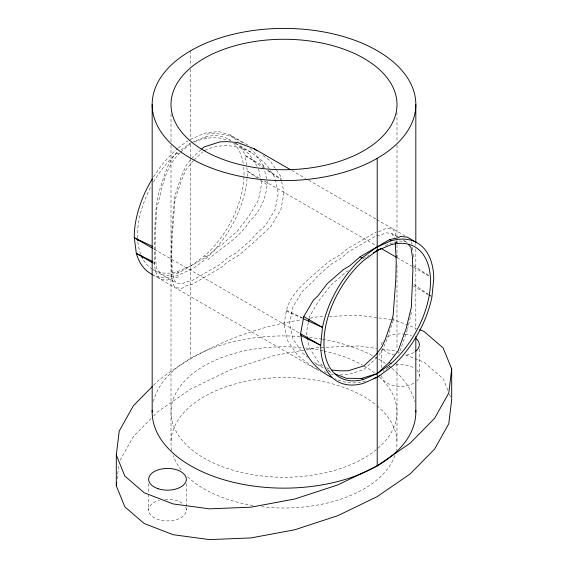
<?xml version="1.0" encoding="UTF-8"?>
<svg xmlns="http://www.w3.org/2000/svg" width="568" height="568" viewBox="0 0 568 568"><rect width="100%" height="100%" fill="white"/><g stroke="black" fill="none" stroke-linecap="round" stroke-linejoin="round"><path stroke-width="0.43" stroke-dasharray="2.84 2.13" d="M284 192.659L280.897 209.542L271.156 226.092L255.479 240.903L238.908 255.252L227.505 261.94L221.264 267.414L204.728 277.134L191.863 284.561L186.148 285.796L181.987 288.296L175.079 287.685C169.882 279.279 172.012 268.536 171.011 259.136L171.003 145.273M171.011 141.723L171.011 112.485M178.551 276.872L169.839 278.76L167.695 280.045L160.787 279.435C151.301 271.816 156.037 257.716 154.404 247.321C155.227 227.406 154.155 206.986 160.325 187.774C164.67 175.015 167.737 161.333 177.621 151.478M171.003 258.696C171.181 237.786 172.651 216.905 174.767 196.102L181.426 176.03L186.148 165.487L190.933 159.168M396.989 257.893L396.904 254.72M393.312 319.599L393.468 317.924M411.48 312.4L407.675 328.765M117.143 478.938L118.911 464.375M393.233 320.43L386.574 340.509L381.852 351.052L378.657 355.263M207.945 259.732C222.081 246.931 239.845 237.807 249.884 220.86C260.059 211.623 266.001 198.26 267.074 184.621L267.393 182.782L266.704 179.644M283.986 324.15L286.357 311.079C289.574 296.262 301.608 285.335 312.521 275.636L329.092 261.287L340.495 254.599L346.736 249.118L376.137 231.978M308.374 322.468L306.351 332.678L307.025 335.979M309.219 318.215L309.56 316.518L318.797 300.87L330.768 285.271L346.366 271.76L349.199 270.127M407.391 329.603L400.866 348.759L398.835 353.289M120.082 460.279L133.366 436.536L151.06 418.524M180.077 152.884L178.813 154.049C164.599 168.213 162.164 189.002 156.953 207.426L155.54 227.598L155.121 245.362L155.54 259.434L156.669 267.989L156.953 268.934L161.908 274.763L168.369 275.53L169.839 274.678L178.813 272.867L206.39 256.949L218.091 246.824L221.634 244.772L237.232 231.268L249.203 215.67L258.44 200.021L261.649 183.862L260.975 180.56M153.502 385.289L157.776 380.943C199.517 348.837 249.487 327.764 301.509 319.777M153.502 416.039L157.776 411.693L190.784 388.966L230.154 369.91L273.187 355.816L316.958 347.651L358.479 345.969L376.705 348.425M385.963 369.25L388.491 366.85M191.572 158.571L201.086 149.618M377.067 357.371L363.896 369.59L347.943 374.674L340.495 374.908M180.709 152.295L190.784 142.951L190.784 157.109M193.39 160.574L186.148 169.541L182.662 177.244L176.201 196.031L174.859 201.335L172.182 237.204L171.763 254.975L172.182 269.04L173.425 278.441L176.201 283.013L182.662 283.78L186.148 281.764L192.133 280.556L219.702 264.638L227.505 257.886L235.926 253.023L251.525 239.519L254.755 235.308L265.675 225.176L275.082 209.627L278.292 193.468L275.586 180.269M194.022 159.984L202.84 151.805M153.552 181.973A75.324 43.487 -60 0 1 177.003 153.005L178.38 151.997M181.135 149.987L190.784 142.951M243.977 176.946A75.324 43.487 -60 0 1 204.572 255.905L190.784 265.959L177.003 271.824A75.324 43.487 -60 0 1 153.126 269.686L176.201 283.013M363.101 258.731L369.044 255.295M385.445 245.83L389.186 243.672L398.161 241.861L399.631 241.009L406.092 241.776L407.192 243.076M190.237 139.508L204.885 133.104L218.566 131.57L230.367 134.999L248.969 145.742M191.601 142.603L204.572 137.087A75.324 43.487 -60 0 1 230.494 140.53M365.458 381.021C355.625 384.16 344.464 383.329 335.205 378.686M194.071 141.936C204.501 138.067 216.898 135.369 227.385 140.474M204.927 150.385C219.908 143.172 237.14 144.648 251.525 152.536C257.808 158.266 266.129 161.979 269.892 170.002M378.586 231.446L381.852 230.736L386.013 228.244L392.921 228.854L395.172 233.065L395.683 236.764M310.092 318.179L316.958 316.894L324.023 316.61M329.326 316.397L358.479 315.212L390.592 319.543M206.738 134.176C220.008 132.351 234.222 135.731 244.581 144.258M330.448 374.007L333.799 374.312M397.82 237.005L391.799 233.526L385.338 232.759L381.852 234.776L375.867 235.983L348.298 251.901L340.495 258.653L332.074 263.509L316.475 277.021L313.245 281.231L302.325 291.356L292.918 306.905L289.708 323.071L292.918 338.741L302.325 352.863L308.467 357.627M391.459 319.663L394.93 320.132L416.394 328.432M381.909 349.128L394.93 350.882L399.879 352.799M316.944 368.951L313.77 367.759L297.824 355.639L287.607 340.736L284 324.371M324.094 371.628L326.479 372.523M234.769 143.335L237.232 144.286L249.203 154.162L257.489 166.758M405.659 355.036L423.82 362.057L443.182 378.735L448.088 390.876M314.537 362.398L316.475 363.996L323.043 366.545M326.33 367.815L329.61 369.086M286.357 311.079L302.574 318.414M286.499 310.27L302.652 317.966M153.254 261.841L154.794 262.608M291.774 170.457L305.57 178.423M308.637 180.191L376.066 219.12M376.832 219.56L404.956 235.798M228.45 139.217L230.644 140.488M235.77 143.441L251.525 152.536M403.081 240.044L407.554 242.621M264.12 167.851L263.751 166.19L245.241 155.504L240.186 144.705M204.572 137.087L206.39 138.131M259.214 178.061L247.314 171.181L246.853 167.695M264.418 181.064L376.392 245.724M397.004 257.623L412.127 266.342M413.639 267.216L428.528 275.807M413.227 285.945L428.208 294.593M428.954 295.026L431.204 296.326M177.003 153.005L178.813 154.049M204.572 255.905L206.39 256.949M154.361 249.324L299.847 333.317M177.003 271.824L178.813 272.867M153.36 263.232L154.844 264.092M316.475 363.996L324.747 368.774M328.51 370.947L332.23 373.091M152.685 274.756L321.289 372.104M267.805 170.265L281.089 178.956L281.252 179.737L267.045 170.18M413.589 265.632L428.698 275.515M264.205 168.263L245.241 155.504L246.739 166.829M257.56 178.146L247.314 171.181A79.939 46.157 -60 0 1 191.338 269.402L176.691 275.799A79.939 46.157 -60 0 1 153.523 275.047M260.485 180.141L267.074 184.621M413.987 284.532L428.357 294.309M429.081 294.799L431.233 296.269M263.098 155.533L270.176 160.9L276.012 169.413M249.884 148.518L253.534 151.287L263.751 166.19M322.787 365.664L318.797 362.377L309.56 348.354L307.87 340.104M327.438 369.505L330.768 372.246M230.367 134.999L238.809 142.582M391.799 233.526L394.575 238.091M276.502 170.123L280.393 175.796L281.089 178.956M270.368 170.712L275.082 177.791L275.423 179.445M411.331 241.734L412.034 244.297M449.402 394.114L450.708 397.351M266.527 178.856L264.567 169.931M281.621 181.426L284.014 192.389M258.61 169.008L260.804 179.737M412.482 247.563L413.156 252.448M396.279 241.109L396.514 242.841M395.016 241.386L395.229 243.033M413.213 254.208L413.355 258.603M419.347 349.157L419.347 375.512M415.826 243.644L415.826 245.419M415.826 248.961L415.826 329.61M396.989 112.457L396.989 141.617M396.996 145.145L396.996 237.034M396.996 240.569L396.996 244.098M396.996 244.986L396.996 257.354M396.989 264.986L396.989 349.135M396.989 363.307L396.989 442.784M381.682 350.03L381.682 367.602M190.784 50.694L190.784 65.746M190.784 69.289L190.784 139.259M190.784 157.989L190.784 358.216M186.318 483.695L186.318 510.05M171.011 259.136L171.011 442.784M148.653 483.695L148.653 493.358M148.653 494.238L148.653 510.05M153.552 176.84A79.939 46.157 -60 0 1 177.656 148.546M178.338 147.971A79.939 46.157 -60 0 1 188.136 140.786M233.647 143.193A75.324 43.487 -60 0 1 243.289 163.761M243.743 167.269A75.324 43.487 -60 0 1 244.013 176.123M152.43 269.275A75.324 43.487 -60 0 1 142.923 259.065M140.729 254.379A75.324 43.487 -60 0 1 137.832 241.634M137.577 237.999A75.324 43.487 -60 0 1 151.052 186.432M153.403 401.668A131.826 76.105 0 0 1 299.883 336.476M309.539 337.364A131.826 76.105 0 0 1 321.68 339.096M322.567 339.252A131.826 76.105 0 0 1 374.319 356.597M375.05 356.995A131.826 76.105 0 0 1 377.216 358.216M378.813 359.154A131.826 76.105 0 0 1 386.432 364.123M389.279 366.232A131.826 76.105 0 0 1 391.331 367.844M391.998 368.391A131.826 76.105 0 0 1 414.597 401.668M185.672 507.238A18.829 10.87 0 0 1 173.41 520.373A18.829 10.87 0 0 1 149.98 514.068A18.829 10.87 0 0 1 159.523 500.202M165.025 499.272A18.829 10.87 0 0 1 183.279 504.135M379.516 377.18A112.989 65.235 0 0 1 377.003 449.075M376.35 449.615A112.989 65.235 0 0 1 233.505 470.389A112.989 65.235 0 0 1 176.485 391.97A112.989 65.235 0 0 1 302.211 347.651M305.648 348.006A112.989 65.235 0 0 1 319.415 350.08M320.288 350.25A112.989 65.235 0 0 1 322.915 350.79M323.781 350.974A112.989 65.235 0 0 1 362.455 365.082M363.896 365.906A112.989 65.235 0 0 1 375.015 373.375M394.817 455.529A112.989 65.235 0 0 1 260.648 506.606M252.987 505.513A112.989 65.235 0 0 1 186.148 475.402M181.227 469.892A112.989 65.235 0 0 1 173.183 455.529M171.792 450.445A112.989 65.235 0 0 1 243.573 381.866A112.989 65.235 0 0 1 376.35 405.197M377.003 405.737A112.989 65.235 0 0 1 396.208 450.445M416.827 370.08A18.829 10.87 0 0 1 416.827 380.95M413.831 383.201A18.829 10.87 0 0 1 393.312 385.558A18.829 10.87 0 0 1 381.682 375.512M383.116 371.351A18.829 10.87 0 0 1 384.209 370.08M387.909 367.439A18.829 10.87 0 0 1 390.266 366.395M395.64 365.011A18.829 10.87 0 0 1 413.831 367.823M413.831 352.451A18.829 10.87 0 0 1 405.389 355.263M394.859 355.128A18.829 10.87 0 0 1 382.683 348.255M381.682 344.762A18.829 10.87 0 0 1 383.627 339.948M387.909 336.682A18.829 10.87 0 0 1 404.594 334.147M405.389 334.261A18.829 10.87 0 0 1 411.58 335.965"/><path stroke-width="0.85" d="M419.695 329.71L423.82 331.307L443.182 347.985L451.695 369.03L451.695 399.78L448.777 423.756L434.634 449.025L410.224 473.875L377.216 496.602L337.846 515.659L294.813 529.752L251.042 537.917L209.521 539.6L173.07 534.687L144.18 523.504L124.818 506.826L116.305 485.782L116.305 455.032L119.223 431.055L133.366 405.786L152.281 386.531M116.305 485.782L116.724 482.36M451.695 369.03L448.777 393.006L434.634 418.275L410.224 443.118L377.216 465.845L337.846 484.909L294.813 498.995L251.042 507.167L209.521 508.85L173.07 503.93L144.18 492.754L124.818 476.076L116.305 455.032M303.347 318.769L303.745 316.603L313.486 300.053L318.115 295.679L326.955 283.972L343.384 269.537L349.909 265.703L360.055 256.807L376.662 247.137L391.309 240.74A79.939 46.157 -60 0 1 433.739 278.81L431.957 296.759A79.939 46.157 -60 0 1 392.374 366.211L377.763 377.031L363.115 383.435A79.939 46.157 -60 0 1 320.686 345.358L300.607 333.75L303.347 318.769L322.475 327.416L320.686 345.358L300.983 335.525L300.607 333.75M308.545 321.616L309.056 319.067M334.871 373.836L346.366 378.295L361.61 378.409L363.428 379.452L377.216 373.588L389.186 362.483L398.161 350.79L406.092 328.758L411.331 307.387L412.879 271.17L412.46 257.105L411.047 247.605L408.3 244.368M377.763 377.031L379.658 375.235M201.718 149.022L204.104 146.949L220.057 141.865L227.505 141.624L237.552 142.525L254.23 148.78L290.248 169.569M303.745 316.603L322.475 327.416A79.939 46.157 -60 0 1 362.05 257.964L376.662 247.137M363.428 379.452A75.324 43.487 -60 0 1 323.952 342.838A75.324 43.487 -60 0 1 363.428 260.634L377.216 250.58L390.997 244.716A75.324 43.487 -60 0 1 430.48 281.33A75.324 43.487 -60 0 1 390.997 363.534L377.216 373.588L361.61 378.409M377.216 246.895L389.449 239.668L398.161 237.779L400.305 236.494L407.213 237.104L416.791 242.635M373.495 252.724L380.95 248.422M373.858 378.345L377.216 377.273M332.074 370.045L340.495 370.876L348.298 370.719L363.896 365.899L375.867 354.801L381.852 346.998L385.338 339.288L391.799 320.508L393.141 315.204L395.818 279.335L396.237 261.564L395.335 243.857M331.236 377.202C315.304 369.342 302.41 353.722 300.983 335.525M152.856 246.583L134.261 237.722A79.939 46.157 -60 0 1 152.181 179.062M152.487 261.457L136.334 253.399L134.261 237.722L152.877 248.464M389.449 239.668L391.309 240.74M380.972 248.365L396.244 257.183M360.055 256.807L362.05 257.964M389.186 362.483L390.997 363.534M152.622 262.806L136.334 253.399A79.939 46.157 -60 0 0 152.735 274.692M256.842 150.783L254.23 148.78M307.196 336.803L307.7 339.281M415.826 104.505A131.826 76.105 0 0 1 218.091 170.421A131.826 76.105 0 0 1 218.091 38.596A131.826 76.105 0 0 1 415.826 104.505L415.826 241.876M415.826 336.703L415.826 412.034M377.216 158.323L377.216 465.845M152.174 104.505L152.174 412.034M142.518 258.326A75.324 43.487 -60 0 1 141.404 256.005M137.747 240.74A75.324 43.487 -60 0 1 137.626 238.915M415.79 410.316A131.826 76.105 0 0 1 284 488.139A131.826 76.105 0 0 1 152.21 410.316M415.755 338.372A18.829 10.87 0 0 1 415.755 351.152M158.067 488.714A18.829 10.87 0 0 0 186.318 479.3A18.829 10.87 0 0 0 158.067 469.885A18.829 10.87 0 0 0 158.067 488.714M204.104 150.634A112.989 65.235 0 0 0 393.141 121.389A112.989 65.235 0 0 0 254.755 41.492A112.989 65.235 0 0 0 204.104 150.634"/></g></svg>
